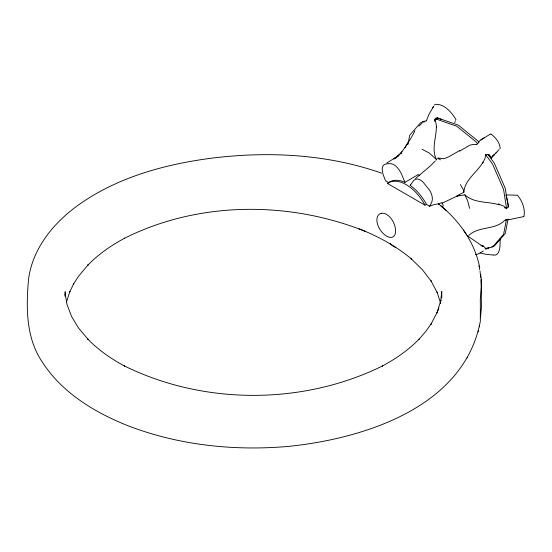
<?xml version="1.0" encoding="UTF-8"?>
<svg xmlns="http://www.w3.org/2000/svg" width="552" height="552" viewBox="0 0 552 552"><rect width="100%" height="100%" fill="white"/><g stroke="black" fill="none" stroke-linecap="round" stroke-linejoin="round"><path stroke-width="0.83" d="M441.745 298.032L441.766 291.463L440.703 301.095L440.917 300.136L437.005 312.88L438.874 307.926M437.929 159.093L438.026 158.113L444.036 158.693L448.431 156.982L459.781 150.496M457.084 195.946L463.866 192.241L463.349 189.626L460.361 184.63M485.498 154.753L485.16 158.044L482.689 163.102L482.779 162.178M492.391 156.216L492.205 157.306L492.232 155.981M381.591 173.162C326.722 153.884 267.127 151.02 209.774 158.417C163.15 164.682 116.051 177.827 77.48 205.689C53.371 223.167 32.727 248.469 28.601 278.767C26.027 306.953 25.737 337.783 42.38 362.174C62.41 393.217 95.565 413.034 129.299 426.247C179.779 445.409 234.807 451.094 288.42 446.402C364.272 438.661 464.605 406.99 480.433 320.677M407.914 144.548L409.687 135.274L420.707 122.599L424.826 121.799M506.481 219.227L503.583 234.393L492.563 247.068L485.146 248.51M508.047 219.075L505.308 233.392L494.295 246.075L491.818 246.551M463.866 192.241C464.784 179.655 476.962 172.576 482.897 162.364M434.907 121.267L435.321 118.915L437.646 117.797L441.303 119.487M479.329 326.825L479.584 325.756M478.163 331.869L478.411 330.807M66.35 302.565L69.918 291.352L69.649 292.077L73.678 283.832L73.34 284.39L78.481 276.338L88.216 264.753L87.83 265.139C98.497 254.21 111.18 245.412 124.6 238.209L124.241 238.409C198.416 201.025 289.096 200.762 365.61 231.481L365.231 231.322C381.832 238.423 397.771 247.386 411.564 259.116L411.123 258.722L422.39 269.693L431.305 281.313L430.919 280.733L437.363 292.822L437.053 292.063L440.744 303.655M507.219 195.167L507.302 194.835M454.758 122.634L455.172 121.336M426.351 120.722L429.18 113.926L433.741 106.17L432.692 107.771M436.156 160.114L436.411 159.418C431.153 149.102 436.487 137.434 436.349 126.47L436.618 126.946L435.894 122.827L434.666 120.108M485.705 248.786L486.409 249.09L488.472 248.048L488.761 247.386M437.281 312.149L430.815 324.493L431.147 323.941L425.454 331.869L418.706 339.521L419.085 339.135C408.418 350.065 395.743 358.862 382.315 366.059L382.681 365.866C303 405.202 203.923 405.202 124.241 365.866L124.6 366.059C111.18 358.862 98.497 350.065 87.83 339.135L88.216 339.521L78.481 327.936L71.519 316.344L67.027 304.531L65.212 294.009L65.302 295.962L65.157 291.691L65.17 296.514M405.051 147.777L407.01 144.162M410.239 185.368L413.814 180.269L415.877 179.193A11.261 6.245 59.5 0 1 423.073 182.112L429.573 190.192A11.261 6.245 59.5 0 1 432.326 199.658L431.705 202.529L429.553 206.262L426.551 204.461C422.528 197.071 417.091 190.316 410.239 185.368L410.681 184.906M434.541 105.135L434.976 104.376C443.994 103.39 451.874 112.546 455.98 119.591L455.538 120.343M414.938 130.831C410.978 138.931 405.685 146.059 400.869 153.477L401.794 151.807L399.186 154.94L393.831 158.955L398.834 155.505L386.848 162.971M467.096 357.993L467.482 357.365M407.486 143.492L408.508 142.168M395.763 158.107L397.778 155.65L401.407 152.807M485.705 155.443L486.277 154.774L488.472 154.367L490.99 157.334M485.394 249.076L485.16 247.786L483.214 245.868L482.696 245.488L481.006 245.819M492.929 156.078L496.607 152.262M495.875 153.007L499.111 149.571M493.598 155.347L492.805 156.209L494.316 154.588L493.55 155.409M490.555 134.212L490.866 133.888C495.303 137.193 499.857 142.547 500.181 148.371L499.87 148.702M435.293 160.984L430.291 165.966L415.552 178.489M418.906 126.125L421.956 123.248M426.551 204.461L424.943 205.123L387.456 183.485C392.155 179.041 399.531 179.738 404.982 182.332L418.168 174.584L419.41 175.205M387.456 183.485L388.263 182.885A35.873 20.714 60 0 1 424.136 203.598L424.943 205.123M506.094 219.586L503.638 221.269M468.765 235.483C478.06 226.403 493.246 229.963 503.307 221.745M483.359 251.043L478.322 253.927L475.417 254.707M476.638 144.382L477.922 143.506C478.563 142.809 478.825 140.256 479.426 141.905M459.685 151.11L469.849 145.19L473.216 144.376L476.548 144.451M479.653 140.719L490.128 134.205M442.021 206.676L443.304 205.848L442.055 202.646C438.233 204.219 433.734 204.171 429.553 206.262M480.826 139.953L484.18 137.8M459.319 195.015L441.993 203.281M482.779 246.523L482.696 245.488M523.186 216.708L508.33 219.813M516.865 195.332L517.376 195.146C522.185 200.755 525.4 208.946 523.986 216.405L523.468 216.591M508.675 219.489L505.701 219.931M456.752 196.174L464.874 194.828C474.147 203.509 487.927 201.245 499.346 204.84L498.359 203.964L503.859 206.213L506.094 208.304M436.087 118.093L437.646 117.797M422.432 121.606L426.551 120.805M434.797 119.204L438.916 118.404L458.36 125.166L477.804 140.857L478.805 142.202M434.714 119.881L437.191 119.398L456.635 126.16L476.079 141.857L477.577 143.872M485.346 248.655L488.472 248.048M516.306 195.194L507.943 194.946M493.233 255.065L485.498 254.21L480.136 253.002M504.549 207.787L507.046 208.063L508.668 206.255L506.777 197.851M493.384 254.907L495.089 255.114L496.807 254.603C500.823 250.491 499.891 243.963 500.195 238.685M438.026 158.113L440.434 159.838M359.104 228.825L365.61 231.481M422.025 149.212L429.283 153.07L436.411 159.418M388.615 182.56L385.531 180.849L383.081 174.46L382.301 170.775A11.261 6.431 58.1 0 1 384.778 164.33L387.863 163.633L391.278 163.751A11.261 6.431 58 0 1 398.751 169.312L400.973 172.859L404.982 182.332M482.897 246.468L467.44 235.87M438.364 203.826C458.512 219.627 474.968 242.08 479.722 267.768M464.874 194.828L467.723 200.887L469.566 208.352M440.8 205.765L446.32 210.616M390.14 243.397L391.278 244.667A11.261 6.755 60.5 0 0 395.805 247.406M438.55 204.157L438.895 204.557M487.796 154.332L494.295 163.095L505.308 188.487L508.24 207.214M485.574 154.657L492.563 164.089L503.583 189.488L506.515 208.214M489.265 154.829L491.556 158.189L491.252 157.72M466.771 235.035L463.466 230.087M505.825 194.939L506.287 196.236M478.832 265.871L478.998 266.582M479.329 268.072L479.667 269.555M480.005 271.039L480.716 277.373M480.73 274.441L481.206 279.678M480.357 309.686L480.295 320.07L481.427 307.347L481.144 279.767L481.427 286.585L480.295 299.308L480.357 309.686M381.294 213.307L381.28 213.313A13.248 8.101 57.1 0 0 376.864 220.062A13.248 8.066 56.9 0 0 381.28 231.295L381.294 231.322A13.269 7.79 58.9 0 0 386.614 236.09A13.269 7.493 60.8 0 0 391.72 237.339L391.734 237.332A13.241 7.162 62.7 0 0 395.618 230.895A13.248 7.204 63 0 0 391.734 219.351A13.269 7.528 61.1 0 0 386.614 214.431A13.269 7.831 59.1 0 0 381.294 213.307"/></g></svg>
